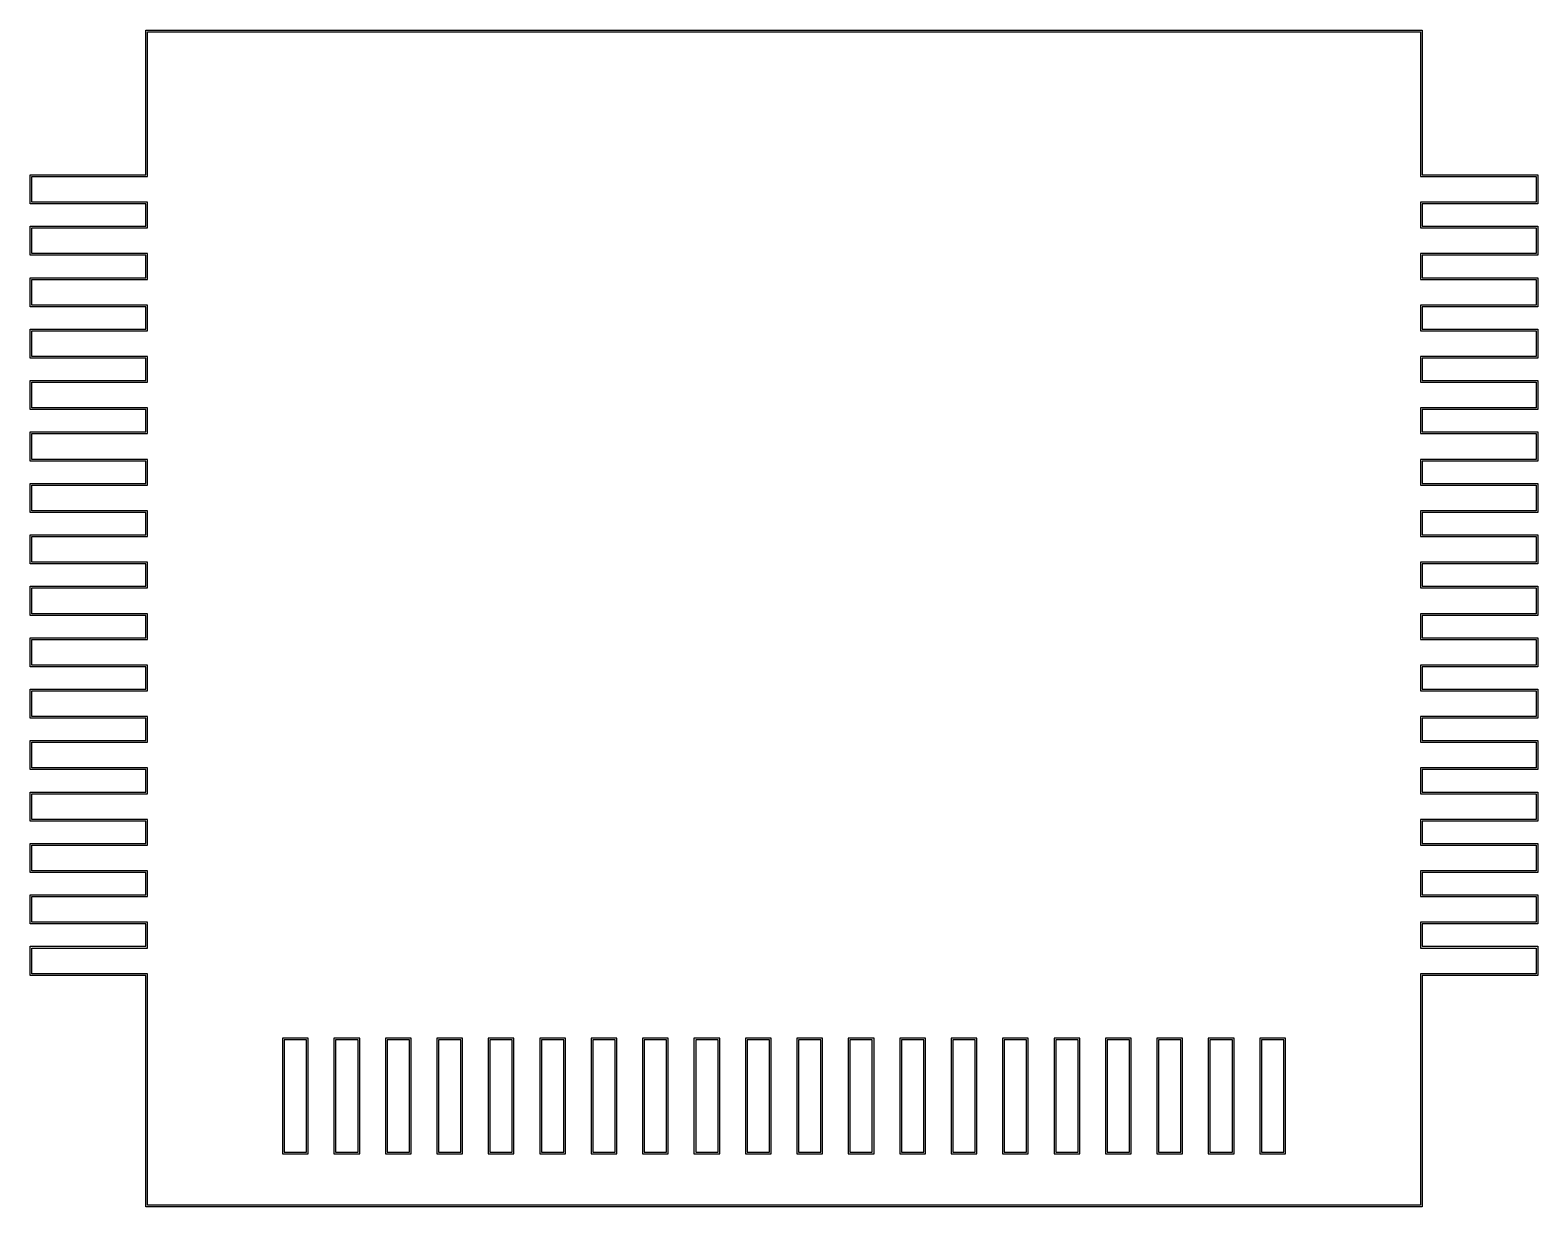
# Model space of a CAD drawing. Header units: millimetres. Extents: x -59 to 59, y -63 to 28.
import ezdxf

# ---------------------------------------------------------------- set-up
doc = ezdxf.new("R2010")
doc.units = ezdxf.units.MM
doc.layers.get('0').update_dxf_attribs({"linetype": 'CONTINUOUS'})

msp = doc.modelspace()

# ---------------------------------------------------------------- linework, layer by layer
for points in [[(-58.63, 16.88), (-49.63, 16.88), (-49.63, 28.13), (49.63, 28.13), (49.63, 16.88), (58.63, 16.88), (58.63, 14.62), (49.63, 14.62), (49.63, 12.88), (58.63, 12.88), (58.63, 10.62), (49.63, 10.62), (49.63, 8.88), (58.63, 8.88), (58.63, 6.62), (49.63, 6.62), (49.63, 4.88), (58.63, 4.88), (58.63, 2.62), (49.63, 2.62), (49.63, 0.88), (58.63, 0.88), (58.63, -1.38), (49.63, -1.38), (49.63, -3.12), (58.63, -3.12), (58.63, -5.38), (49.63, -5.38), (49.63, -7.12), (58.63, -7.12), (58.63, -9.38), (49.63, -9.38), (49.63, -11.12), (58.63, -11.12), (58.63, -13.38), (49.63, -13.38), (49.63, -15.12), (58.63, -15.12), (58.63, -17.38), (49.63, -17.38), (49.63, -19.12), (58.63, -19.12), (58.63, -21.38), (49.63, -21.38), (49.63, -23.12), (58.63, -23.12), (58.63, -25.38), (49.63, -25.38), (49.63, -27.12), (58.63, -27.12), (58.63, -29.38), (49.63, -29.38), (49.63, -31.12), (58.63, -31.12), (58.63, -33.38), (49.63, -33.38), (49.63, -35.12), (58.63, -35.12), (58.63, -37.38), (49.63, -37.38), (49.63, -39.12), (58.63, -39.12), (58.63, -41.38), (49.63, -41.38), (49.63, -43.12), (58.63, -43.12), (58.63, -45.38), (49.63, -45.38), (49.63, -63.38), (-49.63, -63.38), (-49.63, -45.38), (-58.63, -45.38), (-58.63, -43.12), (-49.63, -43.12), (-49.63, -41.38), (-58.63, -41.38), (-58.63, -39.12), (-49.63, -39.12), (-49.63, -37.38), (-58.63, -37.38), (-58.63, -35.12), (-49.63, -35.12), (-49.63, -33.38), (-58.63, -33.38), (-58.63, -31.12), (-49.63, -31.12), (-49.63, -29.38), (-58.63, -29.38), (-58.63, -27.12), (-49.63, -27.12), (-49.63, -25.38), (-58.63, -25.38), (-58.63, -23.12), (-49.63, -23.12), (-49.63, -21.38), (-58.63, -21.38), (-58.63, -19.12), (-49.63, -19.12), (-49.63, -17.38), (-58.63, -17.38), (-58.63, -15.12), (-49.63, -15.12), (-49.63, -13.38), (-58.63, -13.38), (-58.63, -11.12), (-49.63, -11.12), (-49.63, -9.38), (-58.63, -9.38), (-58.63, -7.12), (-49.63, -7.12), (-49.63, -5.38), (-58.63, -5.38), (-58.63, -3.12), (-49.63, -3.12), (-49.63, -1.38), (-58.63, -1.38), (-58.63, 0.88), (-49.63, 0.88), (-49.63, 2.62), (-58.63, 2.62), (-58.63, 4.88), (-49.63, 4.88), (-49.63, 6.62), (-58.63, 6.62), (-58.63, 8.88), (-49.63, 8.88), (-49.63, 10.62), (-58.63, 10.62), (-58.63, 12.88), (-49.63, 12.88), (-49.63, 14.62), (-58.63, 14.62)], [(-49.5, 16.75), (-49.5, 28), (49.5, 28), (49.5, 16.75), (58.5, 16.75), (58.5, 14.75), (49.5, 14.75), (49.5, 12.75), (58.5, 12.75), (58.5, 10.75), (49.5, 10.75), (49.5, 8.75), (58.5, 8.75), (58.5, 6.75), (49.5, 6.75), (49.5, 4.75), (58.5, 4.75), (58.5, 2.75), (49.5, 2.75), (49.5, 0.75), (58.5, 0.75), (58.5, -1.25), (49.5, -1.25), (49.5, -3.25), (58.5, -3.25), (58.5, -5.25), (49.5, -5.25), (49.5, -7.25), (58.5, -7.25), (58.5, -9.25), (49.5, -9.25), (49.5, -11.25), (58.5, -11.25), (58.5, -13.25), (49.5, -13.25), (49.5, -15.25), (58.5, -15.25), (58.5, -17.25), (49.5, -17.25), (49.5, -19.25), (58.5, -19.25), (58.5, -21.25), (49.5, -21.25), (49.5, -23.25), (58.5, -23.25), (58.5, -25.25), (49.5, -25.25), (49.5, -27.25), (58.5, -27.25), (58.5, -29.25), (49.5, -29.25), (49.5, -31.25), (58.5, -31.25), (58.5, -33.25), (49.5, -33.25), (49.5, -35.25), (58.5, -35.25), (58.5, -37.25), (49.5, -37.25), (49.5, -39.25), (58.5, -39.25), (58.5, -41.25), (49.5, -41.25), (49.5, -43.25), (58.5, -43.25), (58.5, -45.25), (49.5, -45.25), (49.5, -63.25), (-49.5, -63.25), (-49.5, -45.25), (-58.5, -45.25), (-58.5, -43.25), (-49.5, -43.25), (-49.5, -41.25), (-58.5, -41.25), (-58.5, -39.25), (-49.5, -39.25), (-49.5, -37.25), (-58.5, -37.25), (-58.5, -35.25), (-49.5, -35.25), (-49.5, -33.25), (-58.5, -33.25), (-58.5, -31.25), (-49.5, -31.25), (-49.5, -29.25), (-58.5, -29.25), (-58.5, -27.25), (-49.5, -27.25), (-49.5, -25.25), (-58.5, -25.25), (-58.5, -23.25), (-49.5, -23.25), (-49.5, -21.25), (-58.5, -21.25), (-58.5, -19.25), (-49.5, -19.25), (-49.5, -17.25), (-58.5, -17.25), (-58.5, -15.25), (-49.5, -15.25), (-49.5, -13.25), (-58.5, -13.25), (-58.5, -11.25), (-49.5, -11.25), (-49.5, -9.25), (-58.5, -9.25), (-58.5, -7.25), (-49.5, -7.25), (-49.5, -5.25), (-58.5, -5.25), (-58.5, -3.25), (-49.5, -3.25), (-49.5, -1.25), (-58.5, -1.25), (-58.5, 0.75), (-49.5, 0.75), (-49.5, 2.75), (-58.5, 2.75), (-58.5, 4.75), (-49.5, 4.75), (-49.5, 6.75), (-58.5, 6.75), (-58.5, 8.75), (-49.5, 8.75), (-49.5, 10.75), (-58.5, 10.75), (-58.5, 12.75), (-49.5, 12.75), (-49.5, 14.75), (-58.5, 14.75), (-58.5, 16.75)], [(-39, -50.25), (-39, -59.25), (-37, -59.25), (-37, -50.25)], [(-38.87, -50.38), (-38.87, -59.12), (-37.13, -59.12), (-37.13, -50.38)], [(-35, -50.25), (-35, -59.25), (-33, -59.25), (-33, -50.25)], [(-34.87, -50.38), (-34.87, -59.12), (-33.13, -59.12), (-33.13, -50.38)], [(-31, -50.25), (-31, -59.25), (-29, -59.25), (-29, -50.25)], [(-30.87, -50.38), (-30.87, -59.12), (-29.13, -59.12), (-29.13, -50.38)], [(-27, -50.25), (-27, -59.25), (-25, -59.25), (-25, -50.25)], [(-26.87, -50.38), (-26.87, -59.12), (-25.13, -59.12), (-25.13, -50.38)], [(-23, -50.25), (-23, -59.25), (-21, -59.25), (-21, -50.25)], [(-22.87, -50.38), (-22.87, -59.12), (-21.13, -59.12), (-21.13, -50.38)], [(-19, -50.25), (-19, -59.25), (-17, -59.25), (-17, -50.25)], [(-18.87, -50.38), (-18.87, -59.12), (-17.13, -59.12), (-17.13, -50.38)], [(-15, -50.25), (-15, -59.25), (-13, -59.25), (-13, -50.25)], [(-14.87, -50.38), (-14.87, -59.12), (-13.13, -59.12), (-13.13, -50.38)], [(-11, -50.25), (-11, -59.25), (-9, -59.25), (-9, -50.25)], [(-10.87, -50.38), (-10.87, -59.12), (-9.13, -59.12), (-9.13, -50.38)], [(-7, -50.25), (-7, -59.25), (-5, -59.25), (-5, -50.25)], [(-6.87, -50.38), (-6.87, -59.12), (-5.13, -59.12), (-5.13, -50.38)], [(-3, -50.25), (-3, -59.25), (-1, -59.25), (-1, -50.25)], [(-2.87, -50.38), (-2.87, -59.12), (-1.13, -59.12), (-1.13, -50.38)], [(1, -50.25), (1, -59.25), (3, -59.25), (3, -50.25)], [(1.13, -50.38), (1.13, -59.12), (2.87, -59.12), (2.87, -50.38)], [(5, -50.25), (5, -59.25), (7, -59.25), (7, -50.25)], [(5.13, -50.38), (5.13, -59.12), (6.87, -59.12), (6.87, -50.38)], [(9, -50.25), (9, -59.25), (11, -59.25), (11, -50.25)], [(9.13, -50.38), (9.13, -59.12), (10.87, -59.12), (10.87, -50.38)], [(13, -50.25), (13, -59.25), (15, -59.25), (15, -50.25)], [(13.13, -50.38), (13.13, -59.12), (14.87, -59.12), (14.87, -50.38)], [(17, -50.25), (17, -59.25), (19, -59.25), (19, -50.25)], [(18.87, -59.12), (18.87, -50.38), (17.13, -50.38), (17.13, -59.12)], [(21, -50.25), (21, -59.25), (23, -59.25), (23, -50.25)], [(21.13, -50.38), (21.13, -59.12), (22.87, -59.12), (22.87, -50.38)], [(25, -50.25), (25, -59.25), (27, -59.25), (27, -50.25)], [(26.87, -59.12), (26.87, -50.38), (25.13, -50.38), (25.13, -59.12)], [(29, -50.25), (29, -59.25), (31, -59.25), (31, -50.25)], [(30.87, -59.12), (30.87, -50.38), (29.13, -50.38), (29.13, -59.12)], [(33, -50.25), (33, -59.25), (35, -59.25), (35, -50.25)], [(34.87, -59.12), (34.87, -50.38), (33.13, -50.38), (33.13, -59.12)], [(37, -50.25), (37, -59.25), (39, -59.25), (39, -50.25)], [(38.87, -59.12), (38.87, -50.38), (37.13, -50.38), (37.13, -59.12)]]:
    msp.add_lwpolyline(points, close=True)

doc.saveas('drawing.dxf')
